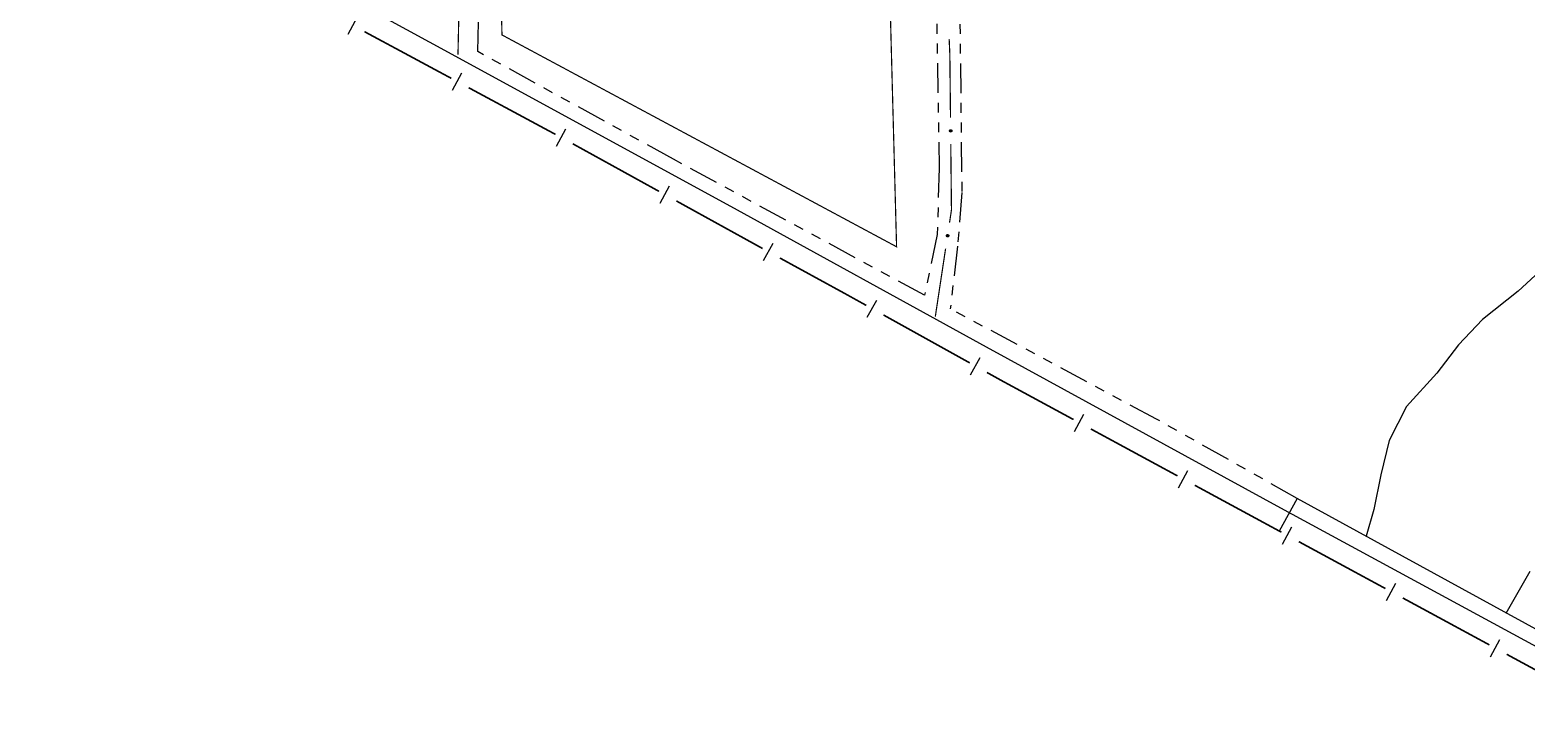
# Model space of a CAD drawing. Extents: x 205807 to 207855, y 4874692 to 4876446.
# Drawn here: x 206385.8 to 206613.5, y 4874835.2 to 4874937.5 of the extents above; entities that cross this region are included whole.
import ezdxf

# ---------------------------------------------------------------- set-up
doc = ezdxf.new("R2010")
doc.units = 0
doc.header["$LTSCALE"] = 1.5
doc.header["$MEASUREMENT"] = 0
doc.linetypes.add('TRACO_12', pattern=[2.5, 2, -0.5])
doc.linetypes.add('TRACO_25', pattern=[8, 3, -1, 1, -1, 1, -1])
for name, color, linetype in [('HD-CURSO-PERENE', 170, 'CONTINUOUS'), ('LM-LIM-SETORES-BAIRROS', 250, 'CONTINUOUS'), ('RU-QUADRA', 210, 'CONTINUOUS'), ('SV-EIXO-RUA-N-PAV', 6, 'CONTINUOUS'), ('SV-FX-DOM-EST', 20, 'CONTINUOUS'), ('SV-PONTE-BUEIRO', 251, 'CONTINUOUS'), ('SV-ROD-ESTADUAIS', 20, 'CONTINUOUS'), ('SV-RUA-NAO-PAV', 7, 'CONTINUOUS')]:
    doc.layers.add(name, color=color, linetype=linetype)

msp = doc.modelspace()

# ---------------------------------------------------------------- linework, layer by layer
at = {"layer": 'HD-CURSO-PERENE', "linetype": 'Continuous'}
for points in [[(206616.200593, 4874901.292434, 2.554287), (206612.287596, 4874897.738155, 2.554287), (206606.851819, 4874893.420854, 2.554287), (206603.180647, 4874889.558852, 2.554287), (206599.891872, 4874885.218942, 2.554287), (206595.281144, 4874880.184255, 2.554287), (206592.623547, 4874875.002703, 2.554287), (206591.386303, 4874869.787649, 2.554287), (206590.299366, 4874864.498041, 2.554287), (206589.13764, 4874860.419999, 2.554287)], [(206614.035134, 4874855.058018, 2.257467), (206610.395957, 4874848.679281, 2.257467)]]:
    msp.add_polyline3d(points, dxfattribs=at)
at = {"layer": 'LM-LIM-SETORES-BAIRROS'}
for points in [[(206434.207696, 4874936.832901), (206435.628879, 4874939.474914)], [(206450.059778, 4874928.305798), (206451.480962, 4874930.947812)], [(206465.911861, 4874919.778696), (206467.333045, 4874922.42071)], [(206481.663912, 4874911.101658), (206483.113377, 4874913.728263)], [(206497.429518, 4874902.403871), (206498.868955, 4874905.035985)], [(206513.199192, 4874893.745646), (206514.655659, 4874896.368374)], [(206528.935563, 4874885.006844), (206530.392029, 4874887.629573)], [(206544.752075, 4874876.381562), (206546.181058, 4874879.019365)], [(206560.578896, 4874867.807662), (206562.007879, 4874870.445465)], [(206576.405716, 4874859.233762), (206577.834699, 4874861.871566)], [(206592.232537, 4874850.659863), (206593.66152, 4874853.297666)], [(206608.059357, 4874842.085963), (206609.48834, 4874844.723767)]]:
    msp.add_lwpolyline(points, dxfattribs=at)
at = {"layer": 'LM-LIM-SETORES-BAIRROS', "const_width": 0.25}
for points in [[(206436.67963, 4874937.206452), (206449.889699, 4874930.100533)], [(206452.531713, 4874928.679349), (206465.741782, 4874921.573431)], [(206468.380087, 4874920.14544), (206481.51311, 4874912.898116)], [(206484.139714, 4874911.448651), (206497.272737, 4874904.201326)], [(206499.903979, 4874902.760304), (206509.555062, 4874897.482368)], [(206509.555062, 4874897.482368), (206509.877609, 4874897.305975)], [(206509.877609, 4874897.305975), (206513.053183, 4874895.542499)], [(206515.675911, 4874894.086032), (206528.789553, 4874886.803697)], [(206531.412282, 4874885.34723), (206533.160767, 4874884.376252)], [(206533.160767, 4874884.376252), (206533.847919, 4874883.99466)], [(206533.847919, 4874883.99466), (206544.587299, 4874878.176791)], [(206547.225102, 4874876.747808), (206559.534852, 4874870.079219)], [(206559.534852, 4874870.079219), (206560.086203, 4874869.780534)], [(206560.086203, 4874869.780534), (206560.414119, 4874869.602892)], [(206563.051923, 4874868.173908), (206576.24094, 4874861.028992)], [(206578.878743, 4874859.600009), (206592.06776, 4874852.455092)], [(206594.705564, 4874851.026109), (206607.894581, 4874843.881193)], [(206598.869142, 4874848.894708), (206598.840307, 4874848.786185)], [(206610.532384, 4874842.452209), (206623.721401, 4874835.307293)]]:
    msp.add_lwpolyline(points, dxfattribs=at)
at = {"layer": 'RU-QUADRA', "linetype": 'TRACO_12', "const_width": 0.18, "flags": 128}
msp.add_lwpolyline([(206457.604587, 4874936.707298), (206453.593461, 4875103.381552), (206453.343979, 4875126.578329), (206453.604986, 4875132.969695), (206453.117798, 4875141.239203), (206452.47448, 4875148.928913), (206452.445108, 4875163.333156), (206452.305377, 4875192.835774), (206507.50548, 4875195.485379), (206514.571093, 4875020.611454), (206517.662299, 4874904.470438)], close=True, dxfattribs=at)
at = {"layer": 'SV-EIXO-RUA-N-PAV', "const_width": 0.18}
for points in [[(206451.058996, 4874940.746119), (206450.906858, 4874933.747772)], [(206525.666531, 4874936.106993), (206525.752056, 4874934.108823)], [(206450.906858, 4874933.747772), (206450.905413, 4874933.681304)], [(206525.752056, 4874934.108823), (206525.770354, 4874933.681304)], [(206525.770354, 4874933.681304), (206525.870058, 4874924.109734)], [(206525.911722, 4874920.109951), (206526.015884, 4874910.110493)], [(206526.016216, 4874910.078564), (206525.721389, 4874908.132703)], [(206526.015884, 4874910.110493), (206526.016216, 4874910.078564)], [(206525.122167, 4874904.177841), (206523.624114, 4874894.290686)], [(206523.624114, 4874894.290686), (206523.557597, 4874893.85168)]]:
    msp.add_lwpolyline(points, dxfattribs=at)
at = {"layer": 'SV-EIXO-RUA-N-PAV'}
for points in [[(206525.999468, 4874922.254661), (206526.034891, 4874922.220939), (206526.05844, 4874922.184712), (206526.069384, 4874922.148844), (206526.070791, 4874922.114627), (206526.068287, 4874922.079459), (206526.05794, 4874922.044559), (206526.037876, 4874922.008368), (206526.004297, 4874921.972596), (206525.9656, 4874921.950912), (206525.93101, 4874921.938301), (206525.895415, 4874921.93478), (206525.861291, 4874921.937785), (206525.825395, 4874921.949732), (206525.788917, 4874921.970423), (206525.753765, 4874922.005059), (206525.730922, 4874922.040733), (206525.721247, 4874922.075704), (206525.717934, 4874922.111511), (206525.720921, 4874922.147384), (206525.731275, 4874922.181584), (206525.752174, 4874922.218274), (206525.786819, 4874922.252516), (206525.822139, 4874922.275705), (206525.856965, 4874922.285869), (206525.892292, 4874922.288337), (206525.927595, 4874922.286254), (206525.96311, 4874922.277314), (206525.999468, 4874922.254661)], [(206525.55214, 4874906.280841), (206525.581708, 4874906.241882), (206525.599153, 4874906.202352), (206525.604214, 4874906.165195), (206525.600124, 4874906.131194), (206525.592022, 4874906.096881), (206525.576221, 4874906.064088), (206525.550622, 4874906.031576), (206525.511749, 4874906.001641), (206525.47008, 4874905.986432), (206525.433917, 4874905.979521), (206525.398217, 4874905.981744), (206525.365015, 4874905.990173), (206525.331495, 4874906.007713), (206525.2988, 4874906.033977), (206525.269646, 4874906.073794), (206525.252809, 4874906.112665), (206525.248858, 4874906.148734), (206525.25132, 4874906.18461), (206525.260011, 4874906.219542), (206525.275707, 4874906.251643), (206525.30221, 4874906.284513), (206525.341891, 4874906.312768), (206525.380468, 4874906.330003), (206525.416472, 4874906.33446), (206525.451738, 4874906.331241), (206525.486252, 4874906.323533), (206525.519878, 4874906.309022), (206525.55214, 4874906.280841)]]:
    msp.add_lwpolyline(points, close=True, dxfattribs=at)
for points in [[(206525.720921, 4874922.147384), (206525.730922, 4874922.040733)], [(206525.726778, 4874922.160151), (206525.741787, 4874922.029306)], [(206525.731275, 4874922.181584), (206525.753765, 4874922.005059)], [(206525.744161, 4874922.194447), (206525.770796, 4874921.995493)], [(206525.752174, 4874922.218274), (206525.788917, 4874921.970423)], [(206525.771066, 4874922.231571), (206525.806613, 4874921.963116)], [(206525.786819, 4874922.252516), (206525.825395, 4874921.949732)], [(206525.8035, 4874922.26193), (206525.842245, 4874921.948477)], [(206525.822139, 4874922.275705), (206525.861291, 4874921.937785)], [(206525.83882, 4874922.277309), (206525.87782, 4874921.939295)], [(206525.856965, 4874922.285869), (206525.895415, 4874921.93478)], [(206525.874224, 4874922.284501), (206525.910581, 4874921.938272)], [(206525.892292, 4874922.288337), (206525.93101, 4874921.938301)], [(206525.911078, 4874922.28352), (206525.950036, 4874921.9496)], [(206525.927595, 4874922.286254), (206525.9656, 4874921.950912)], [(206525.945261, 4874922.277053), (206525.985341, 4874921.966342)], [(206525.96311, 4874922.277314), (206526.004297, 4874921.972596)], [(206525.9795, 4874922.265128), (206526.019168, 4874921.993987)], [(206525.999468, 4874922.254661), (206526.037876, 4874922.008368)], [(206526.018017, 4874922.235508), (206526.04741, 4874922.033854)], [(206526.034891, 4874922.220939), (206526.05794, 4874922.044559)], [(206526.048404, 4874922.200345), (206526.062035, 4874922.070851)], [(206526.05844, 4874922.184712), (206526.068287, 4874922.079459)], [(206525.260011, 4874906.219542), (206525.252809, 4874906.112665)], [(206525.267837, 4874906.231206), (206525.261705, 4874906.099646)], [(206525.275707, 4874906.251643), (206525.269646, 4874906.073794)], [(206525.290486, 4874906.262277), (206525.284926, 4874906.061625)], [(206525.30221, 4874906.284513), (206525.2988, 4874906.033977)], [(206525.322988, 4874906.294615), (206525.315097, 4874906.023931)], [(206525.341891, 4874906.312768), (206525.331495, 4874906.007713)], [(206525.359864, 4874906.31939), (206525.347926, 4874906.003776)], [(206525.380468, 4874906.330003), (206525.365015, 4874905.990173)], [(206525.39719, 4874906.328915), (206525.381572, 4874905.989018)], [(206525.416472, 4874906.33446), (206525.398217, 4874905.981744)], [(206525.433289, 4874906.330346), (206525.413747, 4874905.982763)], [(206525.451738, 4874906.331241), (206525.433917, 4874905.979521)], [(206525.469511, 4874906.323478), (206525.454507, 4874905.987628)], [(206525.486252, 4874906.323533), (206525.47008, 4874905.986432)], [(206525.502217, 4874906.311622), (206525.492037, 4874905.998503)], [(206525.519878, 4874906.309022), (206525.511749, 4874906.001641)], [(206525.534105, 4874906.29437), (206525.529854, 4874906.020375)], [(206525.55214, 4874906.280841), (206525.550622, 4874906.031576)], [(206525.567384, 4874906.258965), (206525.564113, 4874906.055207)], [(206525.581708, 4874906.241882), (206525.576221, 4874906.064088)], [(206525.59175, 4874906.219391), (206525.584473, 4874906.089384)], [(206525.599153, 4874906.202352), (206525.592022, 4874906.096881)]]:
    msp.add_lwpolyline(points, dxfattribs=at)
at = {"layer": 'SV-FX-DOM-EST', "linetype": 'TRACO_25'}
for points in [[(206521.932621, 4874897.09422, 6.245514), (206483.699012, 4874917.804203, 6.49667), (206453.943294, 4874934.162454, 6.983759)], [(206578.619312, 4874866.184877, 6.435783), (206557.198722, 4874878.255245, 6.435783), (206525.830609, 4874895.044235, 6.39773)]]:
    msp.add_polyline3d(points, dxfattribs=at)
at = {"layer": 'SV-PONTE-BUEIRO', "linetype": 'Continuous'}
msp.add_polyline3d([(206619.902558, 4874837.376084, 7.493682), (206622.459944, 4874842.156734, 7.493682), (206578.619312, 4874866.184877, 7.493682), (206575.914102, 4874861.20605, 7.493682)], dxfattribs=at)
at = {"layer": 'SV-ROD-ESTADUAIS', "linetype": 'Continuous'}
msp.add_polyline3d([(206088.430183, 4875131.216431, 12.007557), (206135.729328, 4875105.534438, 11.360775), (206188.44553, 4875076.656769, 10.378321), (206252.531965, 4875041.725131, 9.338557), (206314.082435, 4875008.091131, 8.601717), (206346.592867, 4874990.332017, 7.856689), (206369.025566, 4874978.077955, 7.856689), (206407.896357, 4874956.721324, 7.493682), (206446.498599, 4874935.653437, 7.021813), (206492.396545, 4874910.630291, 6.519502), (206531.287908, 4874889.221895, 6.390119), (206576.67892, 4874864.415432, 6.519502), (206627.654405, 4874836.802169, 6.458616)], dxfattribs=at)
at = {"layer": 'SV-RUA-NAO-PAV', "linetype": 'TRACO_25'}
for points in [[(206482.664065, 4875457.572213, 4.688276), (206496.288232, 4875361.370897, 5.809911), (206503.270028, 4875357.794355, 5.809911), (206505.915269, 4875355.301339, 5.809911), (206508.069458, 4875351.212462, 5.809911), (206509.214817, 4875345.476817, 5.809911), (206512.345224, 4875288.373186, 5.809911), (206516.230822, 4875214.521848, 4.3), (206518.440822, 4875142.991848, 4.18), (206522.917412, 4875042.149049, 4.180675), (206525.285239, 4874988.482058, 4.180675), (206525.277228, 4874988.663634, 4.180675), (206527.231827, 4874944.362472, 4.180675), (206527.599682, 4874912.712235, 4.753802), (206526.938851, 4874904.540852, 4.814688), (206525.830609, 4874895.044235, 6.161796)], [(206453.943294, 4874934.162454, 6.983759), (206454.176098, 4874946.60163, 5.408742), (206453.280733, 4874989.392228, 5.408742), (206453.28498, 4874989.227459, 5.408742), (206450.590765, 4875097.022635, 5.515174), (206447.237194, 4875195.955884, 5.883595), (206472.112728, 4875197.059747, 5.883595), (206511.440822, 4875198.801848, 4.25), (206514.464509, 4875142.792918, 4.139739), (206518.73033, 4875042.084596, 4.139739), (206521.432401, 4874988.521946, 4.139739), (206521.423286, 4874988.702635, 4.139739), (206523.65843, 4874944.395805, 4.131552), (206524.155695, 4874916.4466, 4.495035), (206523.845632, 4874906.348121, 4.776634), (206521.932621, 4874897.09422, 6.161796)]]:
    msp.add_polyline3d(points, dxfattribs=at)

doc.saveas('drawing.dxf')
